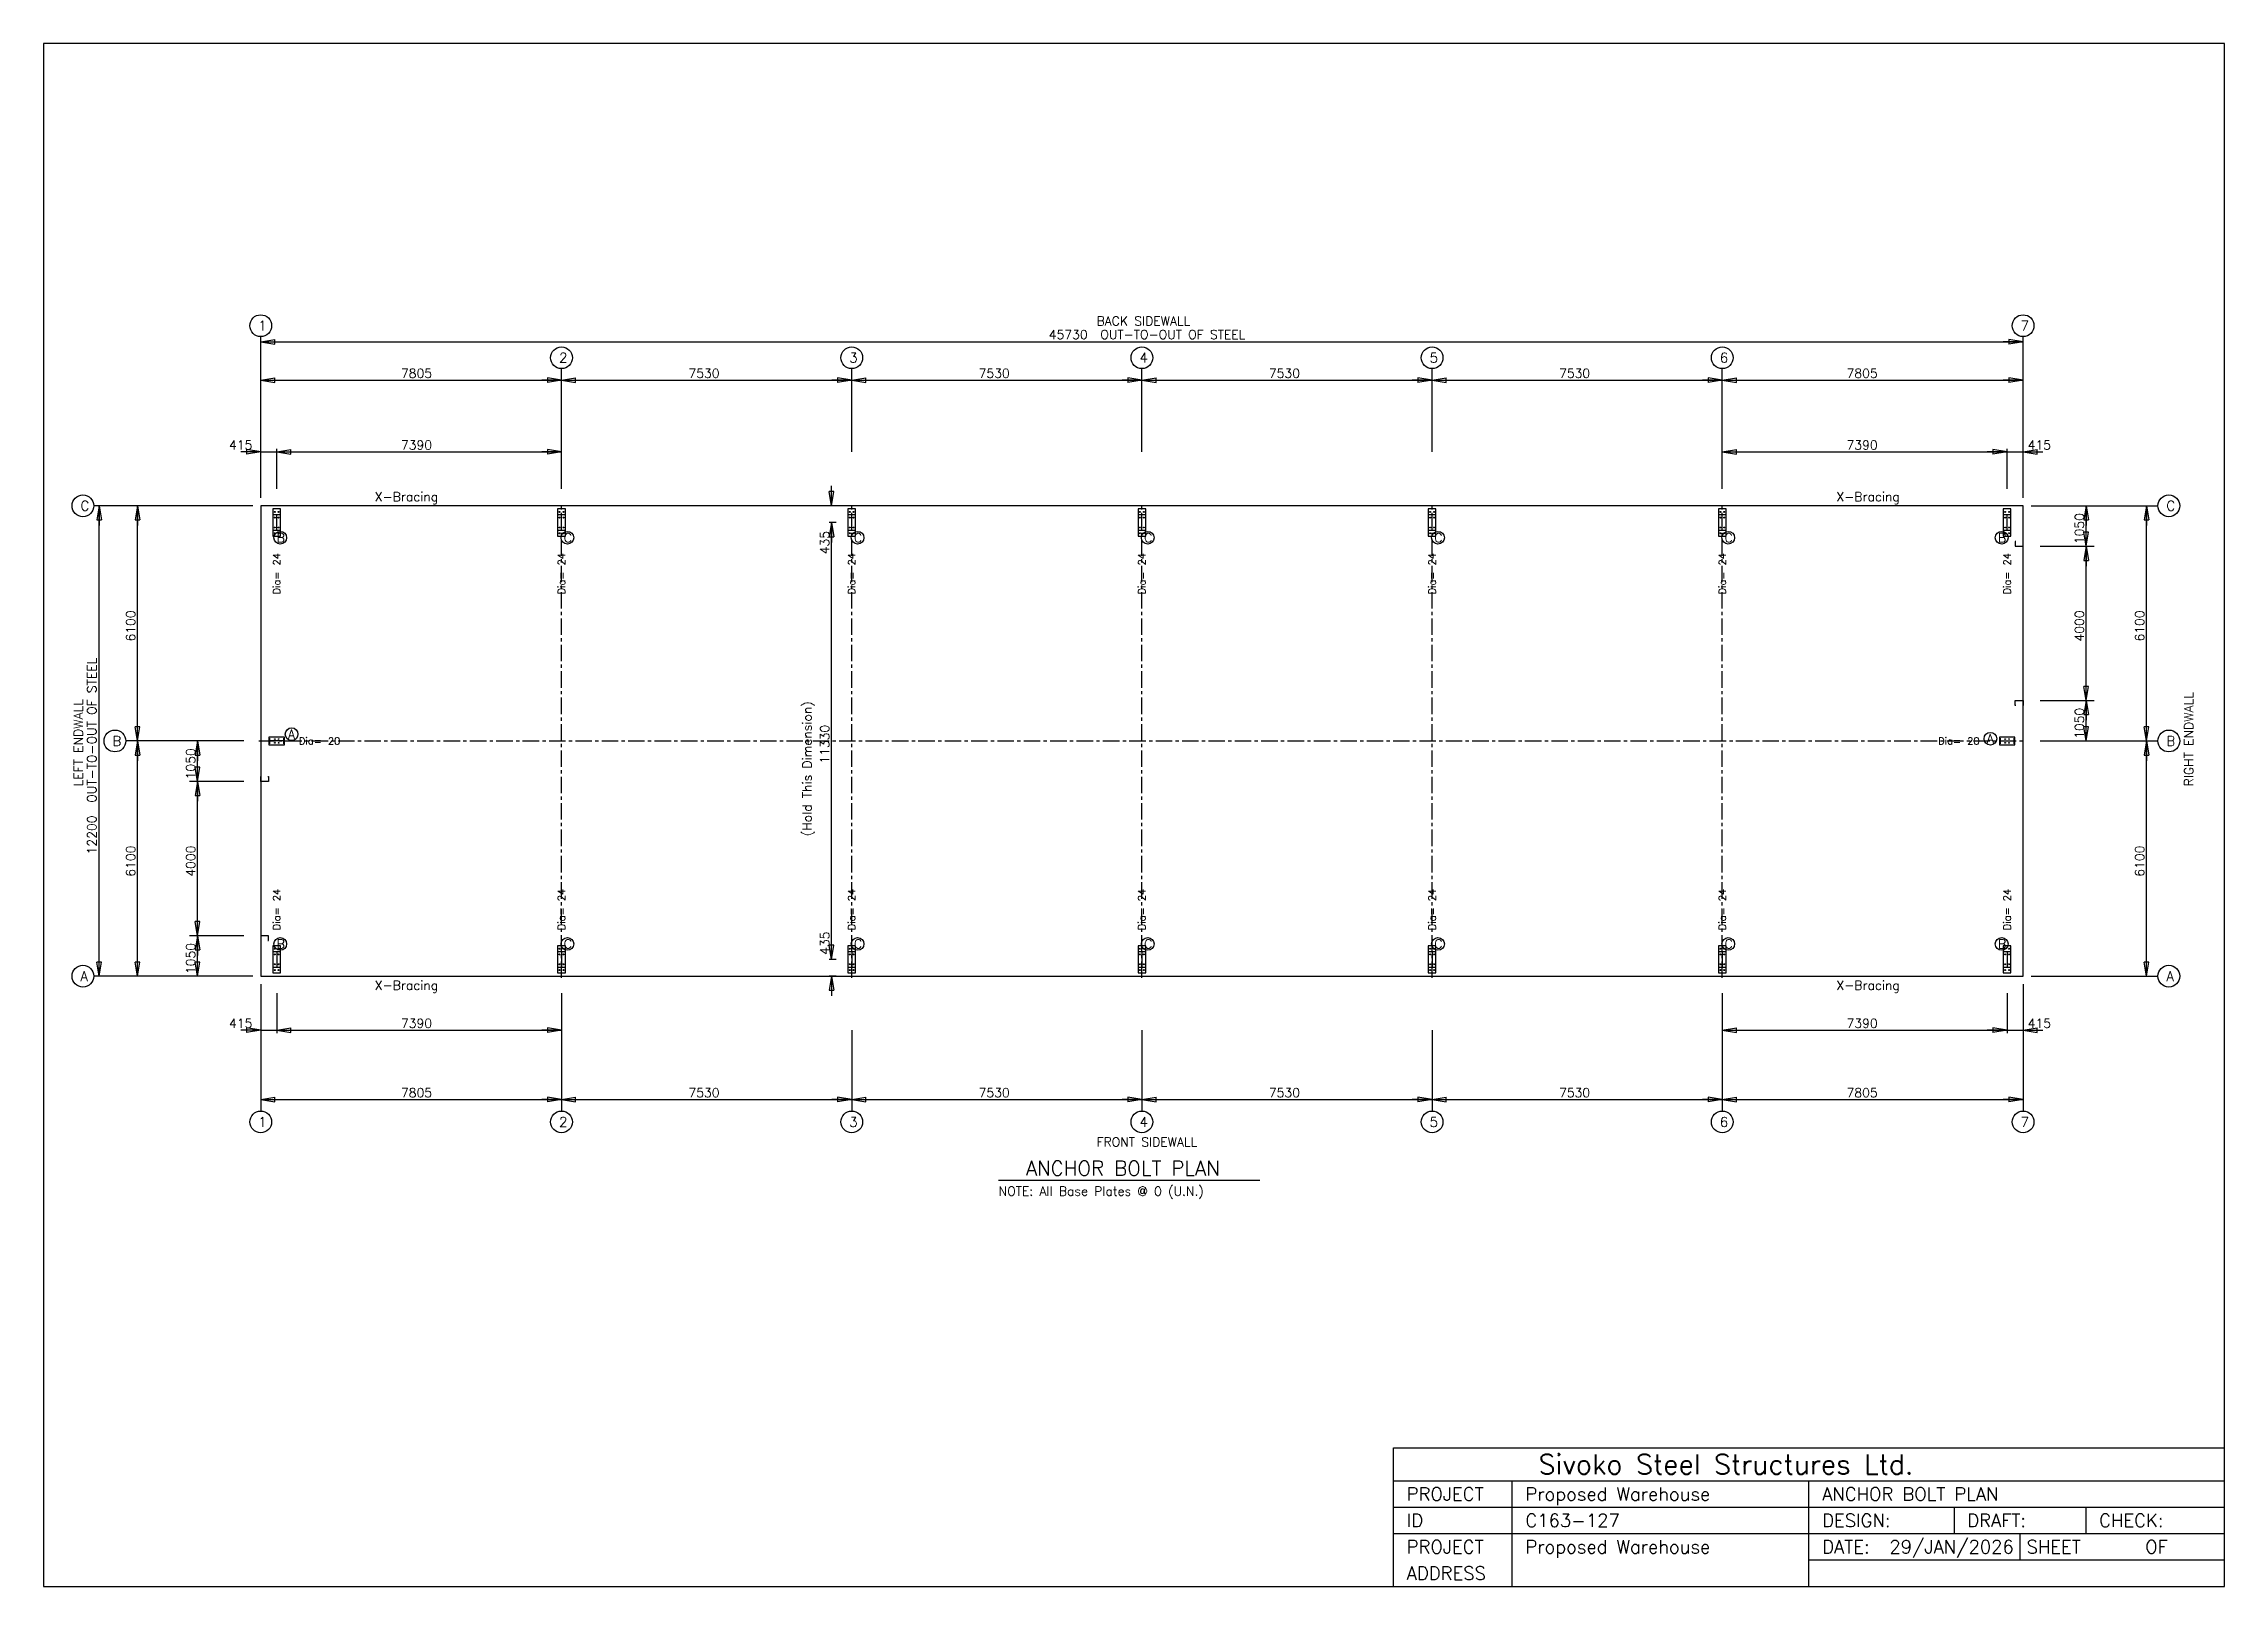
# Model space of a CAD drawing. Extents: x 0 to 56586, y 0 to 40014.
import ezdxf

# ---------------------------------------------------------------- set-up
doc = ezdxf.new("R2010")
doc.units = 0
doc.linetypes.add('CENTER', pattern=[684.416, 427.76, -85.552, 85.552, -85.552])
doc.linetypes.add('CONTIN', pattern=[0])
doc.layers.get('0').update_dxf_attribs({"linetype": 'CONTIN'})
for name, color, linetype in [('1', 7, 'CONTIN'), ('10', 10, 'CONTIN'), ('11', 7, 'CONTIN'), ('12', 6, 'CONTIN'), ('13', 1, 'CONTIN'), ('14', 7, 'CONTIN'), ('15', 7, 'CONTIN'), ('16', 7, 'CONTIN'), ('2', 6, 'CONTIN'), ('22', 7, 'CONTIN'), ('27', 1, 'CENTER')]:
    doc.layers.add(name, color=color, linetype=linetype)
doc.styles.add('SIMPLEX', font='SIMPLEX')

# ---------------------------------------------------------------- blocks, each defined once
blk = doc.blocks.new('WCOL')
for p, q in [((-225.857, 440.421), (225.857, 440.421)), ((-225.857, 0), (225.857, 0)), ((0, 440.421), (0, 0))]:
    blk.add_line(p, q)
blk = doc.blocks.new('BOLT_0')
at = {"layer": '1'}
blk.add_circle((0, 0), 25.4, dxfattribs=at)
blk = doc.blocks.new('SCCOL')
for p, q in [((225.857, 440.421), (0, 440.421)), ((0, 440.421), (0, 0)), ((0, 0), (225.857, 0)), ((225.857, 402.778), (225.857, 440.421)), ((225.857, 0), (225.857, 37.643))]:
    blk.add_line(p, q)
blk = doc.blocks.new('ARROW')
at = {"layer": '2'}
for p, q in [((0, 0), (-513.825, 0)), ((0, 0), (-367.018, 61.17)), ((-367.018, 61.17), (-367.018, -61.17)), ((0, 0), (-367.018, -61.17))]:
    blk.add_line(p, q, dxfattribs=at)
blk = doc.blocks.new('ANCHOR')
for p, q in [((0, 12200), (0, 0)), ((45730, 12200), (0, 12200)), ((45730, 0), (45730, 12200)), ((0, 0), (45730, 0))]:
    blk.add_line(p, q)
at = {"layer": '10'}
for p, q in [((515, 12117.501), (315, 12117.501)), ((315, 12117.501), (315, 11412)), ((515, 11412), (515, 12117.501)), ((7905.001, 12117.501), (7705, 12117.501)), ((7705, 12117.501), (7705, 11412)), ((7905.001, 11412), (7905.001, 12117.501)), ((15435, 12117.501), (15235, 12117.501)), ((15235, 12117.501), (15235, 11412)), ((15435, 11412), (15435, 12117.501)), ((22965.002, 12117.501), (22765, 12117.501)), ((22765, 12117.501), (22765, 11412)), ((22965.002, 11412), (22965.002, 12117.501)), ((30495, 12117.501), (30295, 12117.501)), ((30295, 12117.501), (30295, 11412)), ((30495, 11412), (30495, 12117.501)), ((38025, 12117.501), (37825, 12117.501)), ((37825, 12117.501), (37825, 11412)), ((38025, 11412), (38025, 12117.501)), ((45414.996, 12117.501), (45214.996, 12117.501)), ((45214.996, 12117.501), (45214.996, 11412)), ((45414.996, 11412), (45414.996, 12117.501)), ((315, 11412), (515, 11412)), ((7705, 11412), (7905.001, 11412)), ((15235, 11412), (15435, 11412)), ((22765, 11412), (22965.002, 11412)), ((30295, 11412), (30495, 11412)), ((37825, 11412), (38025, 11412)), ((45214.996, 11412), (45414.996, 11412)), ((615, 6200), (215, 6200)), ((215, 6200), (215, 6000)), ((215, 6000), (615, 6000)), ((615, 6000), (615, 6200)), ((45514.996, 6200), (45114.996, 6200)), ((45114.996, 6200), (45114.996, 6000)), ((45114.996, 6000), (45514.996, 6000)), ((45514.996, 6000), (45514.996, 6200)), ((315, 788), (315, 82.5)), ((515, 788), (315, 788)), ((515, 82.5), (515, 788)), ((7705, 788), (7705, 82.5)), ((7905.001, 788), (7705, 788)), ((7905.001, 82.5), (7905.001, 788)), ((15235, 788), (15235, 82.5)), ((15435, 788), (15235, 788)), ((15435, 82.5), (15435, 788)), ((22765, 788), (22765, 82.5)), ((22965.002, 788), (22765, 788)), ((22965.002, 82.5), (22965.002, 788)), ((30295, 788), (30295, 82.5)), ((30495, 788), (30295, 788)), ((30495, 82.5), (30495, 788)), ((37825, 788), (37825, 82.5)), ((38025, 788), (37825, 788)), ((38025, 82.5), (38025, 788)), ((45214.996, 788), (45214.996, 82.5)), ((45414.996, 788), (45214.996, 788)), ((45414.996, 82.5), (45414.996, 788)), ((315, 82.5), (515, 82.5)), ((7705, 82.5), (7905.001, 82.5)), ((15235, 82.5), (15435, 82.5)), ((22765, 82.5), (22965.002, 82.5)), ((30295, 82.5), (30495, 82.5)), ((37825, 82.5), (38025, 82.5)), ((45214.996, 82.5), (45414.996, 82.5))]:
    blk.add_line(p, q, dxfattribs=at)
at = {"layer": '12'}
for p, q in [((0, 12405.325), (0, 16589.668)), ((45730, 12405.325), (45730, 16589.668)), ((7805, 13603.052), (7805, 15758.959)), ((15335, 13603.052), (15335, 15758.959)), ((22865, 13603.052), (22865, 15758.959)), ((30395, 13603.052), (30395, 15758.959)), ((37925, 13603.052), (37925, 15758.959)), ((0, 12640.593), (0, 13674.06)), ((415, 12640.593), (415, 13674.06)), ((7805, 12640.593), (7805, 13674.06)), ((37925, 12640.593), (37925, 13674.06)), ((45314.996, 12640.593), (45314.996, 13674.06)), ((45730, 12640.593), (45730, 13674.06)), ((-205.325, 12200), (-4329.782, 12200)), ((45935.324, 12200), (49229.07, 12200)), ((46170.59, 12200), (47573.637, 12200)), ((46170.59, 11150), (47573.637, 11150)), ((46170.59, 7150), (47573.637, 7150)), ((-1403.051, 6100), (-3499.073, 6100)), ((-440.592, 6100), (-1843.644, 6100)), ((46170.59, 6100), (47573.637, 6100)), ((47133.047, 6100), (49229.07, 6100)), ((-440.592, 5050), (-1843.644, 5050)), ((-440.592, 1050), (-1843.644, 1050)), ((-205.325, 0), (-4329.782, 0)), ((-440.592, 0), (-1843.644, 0)), ((45935.324, 0), (49229.07, 0)), ((0, -205.325), (0, -3499.073)), ((0, -440.592), (0, -1474.06)), ((415, -440.592), (415, -1474.06)), ((7805, -440.592), (7805, -1474.06)), ((37925, -440.592), (37925, -1474.06)), ((45314.996, -440.592), (45314.996, -1474.06)), ((45730, -205.325), (45730, -3499.073)), ((45730, -440.592), (45730, -1474.06)), ((7805, -1403.051), (7805, -3499.073)), ((15335, -1403.051), (15335, -3499.073)), ((22865, -1403.051), (22865, -3499.073)), ((30395, -1403.051), (30395, -3499.073)), ((37925, -1403.051), (37925, -3499.073))]:
    blk.add_line(p, q, dxfattribs=at)
at = {"layer": '13'}
for centre in [(0, 16871.988), (45730, 16871.988), (7805, 16041.279), (15335, 16041.279), (22865, 16041.279), (30395, 16041.279), (37925, 16041.279), (-4612.103, 12200), (49511.395, 12200), (-3781.395, 6100), (49511.395, 6100), (-4612.103, 0), (49511.395, 0), (0, -3781.395), (7805, -3781.395), (15335, -3781.395), (22865, -3781.395), (30395, -3781.395), (37925, -3781.395), (45730, -3781.395)]:
    blk.add_circle(centre, 282.321, dxfattribs=at)
at = {"layer": '15'}
blk.add_line((19147.77, -5294.95), (25923.48, -5294.95), dxfattribs=at)
at = {"layer": '16'}
for centre in [(509.107, 11370.786), (7957.925, 11370.786), (15487.926, 11370.786), (23017.926, 11370.786), (30547.924, 11370.786), (38077.922, 11370.786), (45173.836, 11370.786), (801.741, 6276.451), (44881.199, 6158.817), (509.107, 837.056), (7957.925, 837.056), (15487.926, 837.056), (23017.926, 837.056), (30547.924, 837.056), (38077.922, 837.056), (45173.836, 837.056)]:
    blk.add_circle(centre, 164.687, dxfattribs=at)
at = {"layer": '2'}
for p, q in [((0, 16451.93), (45730, 16451.93)), ((0, 15459.527), (45730, 15459.527)), ((0, 13598.774), (7805, 13598.774)), ((37925, 13598.774), (45730, 13598.774)), ((-4192.044, 0), (-4192.044, 12200)), ((-3199.641, 0), (-3199.641, 12200)), ((14932.907, 12200), (14753.246, 12200)), ((47368.313, 6100), (47368.313, 12200)), ((48929.641, 0), (48929.641, 12200)), ((14932.907, 11764.751), (14753.246, 11764.751)), ((14813.133, 435.25), (14813.133, 11764.751)), ((-1638.319, 0), (-1638.319, 6100)), ((14932.907, 435.25), (14753.246, 435.25)), ((14932.907, 0), (14753.246, 0)), ((0, -1398.774), (7805, -1398.774)), ((37925, -1398.774), (45730, -1398.774)), ((0, -3199.641), (45730, -3199.641))]:
    blk.add_line(p, q, dxfattribs=at)
at = {"layer": '27'}
for p, q in [((7805, -47.054), (7805, 12247.054)), ((15335, -47.054), (15335, 12247.054)), ((22865, -47.054), (22865, 12247.054)), ((30395, -47.054), (30395, 12247.054)), ((37925, -47.054), (37925, 12247.054)), ((-47.054, 6100), (45777.055, 6100))]:
    blk.add_line(p, q, dxfattribs=at)
at = {"layer": '10'}
for name, p, xscale, yscale, zscale, rotation in [('WCOL', (415, 11970), 0.33206844, 0.93319744, 0.93319744, 180), ('WCOL', (7805, 11970), 0.33206844, 0.93319744, 0.93319744, 180), ('WCOL', (15335, 11970), 0.33206844, 0.93319744, 0.93319744, 180), ('WCOL', (22865, 11970), 0.33206844, 0.93319744, 0.93319744, 180), ('WCOL', (30395, 11970), 0.33206844, 0.93319744, 0.93319744, 180), ('WCOL', (37925, 11970), 0.33206844, 0.93319744, 0.93319744, 180), ('WCOL', (45314.996, 11970), 0.33206844, 0.93319744, 0.93319744, 180), ('SCCOL', (45730, 11150), 0.5623026, 0.46137644, 0.46137644, 90), ('SCCOL', (45730, 7150), -0.5623026, 0.46137644, 0.46137644, 90), ('WCOL', (230, 6100), 0.30993056, 0.8173992, 0.8173992, -90), ('WCOL', (45499.996, 6100), 0.30993056, 0.8173992, 0.8173992, 90), ('SCCOL', (0, 5050), -0.5623026, 0.46137644, 0.46137644, -90), ('SCCOL', (0, 1050), 0.5623026, 0.46137644, 0.46137644, -90)]:
    blk.add_blockref(name, p, dxfattribs=dict(at, xscale=xscale, yscale=yscale, zscale=zscale, rotation=rotation))
for name, p, xscale, yscale, zscale in [('BOLT_0', (365, 12042.5), 0.47244096, 0.47244096, 0.47244096), ('BOLT_0', (365, 11892.5), 0.47244096, 0.47244096, 0.47244096), ('BOLT_0', (465, 12042.5), 0.47244096, 0.47244096, 0.47244096), ('BOLT_0', (465, 11892.5), 0.47244096, 0.47244096, 0.47244096), ('BOLT_0', (7755, 12042.5), 0.47244096, 0.47244096, 0.47244096), ('BOLT_0', (7755, 11892.5), 0.47244096, 0.47244096, 0.47244096), ('BOLT_0', (7855.001, 12042.5), 0.47244096, 0.47244096, 0.47244096), ('BOLT_0', (7855.001, 11892.5), 0.47244096, 0.47244096, 0.47244096), ('BOLT_0', (15285, 12042.5), 0.47244096, 0.47244096, 0.47244096), ('BOLT_0', (15285, 11892.5), 0.47244096, 0.47244096, 0.47244096), ('BOLT_0', (15385, 12042.5), 0.47244096, 0.47244096, 0.47244096), ('BOLT_0', (15385, 11892.5), 0.47244096, 0.47244096, 0.47244096), ('BOLT_0', (22815, 12042.5), 0.47244096, 0.47244096, 0.47244096), ('BOLT_0', (22815, 11892.5), 0.47244096, 0.47244096, 0.47244096), ('BOLT_0', (22915, 12042.5), 0.47244096, 0.47244096, 0.47244096), ('BOLT_0', (22915, 11892.5), 0.47244096, 0.47244096, 0.47244096), ('BOLT_0', (30345, 12042.5), 0.47244096, 0.47244096, 0.47244096), ('BOLT_0', (30345, 11892.5), 0.47244096, 0.47244096, 0.47244096), ('BOLT_0', (30445, 12042.5), 0.47244096, 0.47244096, 0.47244096), ('BOLT_0', (30445, 11892.5), 0.47244096, 0.47244096, 0.47244096), ('BOLT_0', (37875, 12042.5), 0.47244096, 0.47244096, 0.47244096), ('BOLT_0', (37875, 11892.5), 0.47244096, 0.47244096, 0.47244096), ('BOLT_0', (37975, 12042.5), 0.47244096, 0.47244096, 0.47244096), ('BOLT_0', (37975, 11892.5), 0.47244096, 0.47244096, 0.47244096), ('BOLT_0', (45264.996, 12042.5), 0.47244096, 0.47244096, 0.47244096), ('BOLT_0', (45264.996, 11892.5), 0.47244096, 0.47244096, 0.47244096), ('BOLT_0', (45364.996, 12042.5), 0.47244096, 0.47244096, 0.47244096), ('BOLT_0', (45364.996, 11892.5), 0.47244096, 0.47244096, 0.47244096), ('BOLT_0', (365, 11637), 0.47244096, 0.47244096, 0.47244096), ('BOLT_0', (365, 11487), 0.47244096, 0.47244096, 0.47244096), ('BOLT_0', (465, 11637), 0.47244096, 0.47244096, 0.47244096), ('BOLT_0', (465, 11487), 0.47244096, 0.47244096, 0.47244096), ('BOLT_0', (7755, 11637), 0.47244096, 0.47244096, 0.47244096), ('BOLT_0', (7755, 11487), 0.47244096, 0.47244096, 0.47244096), ('BOLT_0', (7855.001, 11637), 0.47244096, 0.47244096, 0.47244096), ('BOLT_0', (7855.001, 11487), 0.47244096, 0.47244096, 0.47244096), ('BOLT_0', (15285, 11637), 0.47244096, 0.47244096, 0.47244096), ('BOLT_0', (15285, 11487), 0.47244096, 0.47244096, 0.47244096), ('BOLT_0', (15385, 11637), 0.47244096, 0.47244096, 0.47244096), ('BOLT_0', (15385, 11487), 0.47244096, 0.47244096, 0.47244096), ('BOLT_0', (22815, 11637), 0.47244096, 0.47244096, 0.47244096), ('BOLT_0', (22815, 11487), 0.47244096, 0.47244096, 0.47244096), ('BOLT_0', (22915, 11637), 0.47244096, 0.47244096, 0.47244096), ('BOLT_0', (22915, 11487), 0.47244096, 0.47244096, 0.47244096), ('BOLT_0', (30345, 11637), 0.47244096, 0.47244096, 0.47244096), ('BOLT_0', (30345, 11487), 0.47244096, 0.47244096, 0.47244096), ('BOLT_0', (30445, 11637), 0.47244096, 0.47244096, 0.47244096), ('BOLT_0', (30445, 11487), 0.47244096, 0.47244096, 0.47244096), ('BOLT_0', (37875, 11637), 0.47244096, 0.47244096, 0.47244096), ('BOLT_0', (37875, 11487), 0.47244096, 0.47244096, 0.47244096), ('BOLT_0', (37975, 11637), 0.47244096, 0.47244096, 0.47244096), ('BOLT_0', (37975, 11487), 0.47244096, 0.47244096, 0.47244096), ('BOLT_0', (45264.996, 11637), 0.47244096, 0.47244096, 0.47244096), ('BOLT_0', (45264.996, 11487), 0.47244096, 0.47244096, 0.47244096), ('BOLT_0', (45364.996, 11637), 0.47244096, 0.47244096, 0.47244096), ('BOLT_0', (45364.996, 11487), 0.47244096, 0.47244096, 0.47244096), ('BOLT_0', (365, 6150), 0.39370076, 0.39370076, 0.39370076), ('BOLT_0', (365, 6050), 0.39370076, 0.39370076, 0.39370076), ('BOLT_0', (465, 6150), 0.39370076, 0.39370076, 0.39370076), ('BOLT_0', (465, 6050), 0.39370076, 0.39370076, 0.39370076), ('BOLT_0', (45264.996, 6150), 0.39370076, 0.39370076, 0.39370076), ('BOLT_0', (45264.996, 6050), 0.39370076, 0.39370076, 0.39370076), ('BOLT_0', (45364.996, 6150), 0.39370076, 0.39370076, 0.39370076), ('BOLT_0', (45364.996, 6050), 0.39370076, 0.39370076, 0.39370076), ('WCOL', (415, 230), 0.33206844, 0.93319744, 0.93319744), ('BOLT_0', (365, 713), 0.47244096, 0.47244096, 0.47244096), ('BOLT_0', (365, 563), 0.47244096, 0.47244096, 0.47244096), ('BOLT_0', (465, 713), 0.47244096, 0.47244096, 0.47244096), ('BOLT_0', (465, 563), 0.47244096, 0.47244096, 0.47244096), ('WCOL', (7805, 230), 0.33206844, 0.93319744, 0.93319744), ('BOLT_0', (7755, 713), 0.47244096, 0.47244096, 0.47244096), ('BOLT_0', (7755, 563), 0.47244096, 0.47244096, 0.47244096), ('BOLT_0', (7855.001, 713), 0.47244096, 0.47244096, 0.47244096), ('BOLT_0', (7855.001, 563), 0.47244096, 0.47244096, 0.47244096), ('WCOL', (15335, 230), 0.33206844, 0.93319744, 0.93319744), ('BOLT_0', (15285, 713), 0.47244096, 0.47244096, 0.47244096), ('BOLT_0', (15285, 563), 0.47244096, 0.47244096, 0.47244096), ('BOLT_0', (15385, 713), 0.47244096, 0.47244096, 0.47244096), ('BOLT_0', (15385, 563), 0.47244096, 0.47244096, 0.47244096), ('WCOL', (22865, 230), 0.33206844, 0.93319744, 0.93319744), ('BOLT_0', (22815, 713), 0.47244096, 0.47244096, 0.47244096), ('BOLT_0', (22815, 563), 0.47244096, 0.47244096, 0.47244096), ('BOLT_0', (22915, 713), 0.47244096, 0.47244096, 0.47244096), ('BOLT_0', (22915, 563), 0.47244096, 0.47244096, 0.47244096), ('WCOL', (30395, 230), 0.33206844, 0.93319744, 0.93319744), ('BOLT_0', (30345, 713), 0.47244096, 0.47244096, 0.47244096), ('BOLT_0', (30345, 563), 0.47244096, 0.47244096, 0.47244096), ('BOLT_0', (30445, 713), 0.47244096, 0.47244096, 0.47244096), ('BOLT_0', (30445, 563), 0.47244096, 0.47244096, 0.47244096), ('WCOL', (37925, 230), 0.33206844, 0.93319744, 0.93319744), ('BOLT_0', (37875, 713), 0.47244096, 0.47244096, 0.47244096), ('BOLT_0', (37875, 563), 0.47244096, 0.47244096, 0.47244096), ('BOLT_0', (37975, 713), 0.47244096, 0.47244096, 0.47244096), ('BOLT_0', (37975, 563), 0.47244096, 0.47244096, 0.47244096), ('WCOL', (45314.996, 230), 0.33206844, 0.93319744, 0.93319744), ('BOLT_0', (45264.996, 713), 0.47244096, 0.47244096, 0.47244096), ('BOLT_0', (45264.996, 563), 0.47244096, 0.47244096, 0.47244096), ('BOLT_0', (45364.996, 713), 0.47244096, 0.47244096, 0.47244096), ('BOLT_0', (45364.996, 563), 0.47244096, 0.47244096, 0.47244096), ('BOLT_0', (365, 307.5), 0.47244096, 0.47244096, 0.47244096), ('BOLT_0', (365, 157.5), 0.47244096, 0.47244096, 0.47244096), ('BOLT_0', (465, 307.5), 0.47244096, 0.47244096, 0.47244096), ('BOLT_0', (465, 157.5), 0.47244096, 0.47244096, 0.47244096), ('BOLT_0', (7755, 307.5), 0.47244096, 0.47244096, 0.47244096), ('BOLT_0', (7755, 157.5), 0.47244096, 0.47244096, 0.47244096), ('BOLT_0', (7855.001, 307.5), 0.47244096, 0.47244096, 0.47244096), ('BOLT_0', (7855.001, 157.5), 0.47244096, 0.47244096, 0.47244096), ('BOLT_0', (15285, 307.5), 0.47244096, 0.47244096, 0.47244096), ('BOLT_0', (15285, 157.5), 0.47244096, 0.47244096, 0.47244096), ('BOLT_0', (15385, 307.5), 0.47244096, 0.47244096, 0.47244096), ('BOLT_0', (15385, 157.5), 0.47244096, 0.47244096, 0.47244096), ('BOLT_0', (22815, 307.5), 0.47244096, 0.47244096, 0.47244096), ('BOLT_0', (22815, 157.5), 0.47244096, 0.47244096, 0.47244096), ('BOLT_0', (22915, 307.5), 0.47244096, 0.47244096, 0.47244096), ('BOLT_0', (22915, 157.5), 0.47244096, 0.47244096, 0.47244096), ('BOLT_0', (30345, 307.5), 0.47244096, 0.47244096, 0.47244096), ('BOLT_0', (30345, 157.5), 0.47244096, 0.47244096, 0.47244096), ('BOLT_0', (30445, 307.5), 0.47244096, 0.47244096, 0.47244096), ('BOLT_0', (30445, 157.5), 0.47244096, 0.47244096, 0.47244096), ('BOLT_0', (37875, 307.5), 0.47244096, 0.47244096, 0.47244096), ('BOLT_0', (37875, 157.5), 0.47244096, 0.47244096, 0.47244096), ('BOLT_0', (37975, 307.5), 0.47244096, 0.47244096, 0.47244096), ('BOLT_0', (37975, 157.5), 0.47244096, 0.47244096, 0.47244096), ('BOLT_0', (45264.996, 307.5), 0.47244096, 0.47244096, 0.47244096), ('BOLT_0', (45264.996, 157.5), 0.47244096, 0.47244096, 0.47244096), ('BOLT_0', (45364.996, 307.5), 0.47244096, 0.47244096, 0.47244096), ('BOLT_0', (45364.996, 157.5), 0.47244096, 0.47244096, 0.47244096)]:
    blk.add_blockref(name, p, dxfattribs=dict(at, xscale=xscale, yscale=yscale, zscale=zscale))
at = {"layer": '2'}
for p, rotation in [((0, 16451.93), 180), ((0, 15459.527), 180), ((7805, 15459.527), 180), ((15335, 15459.527), 180), ((22865, 15459.527), 180), ((30395, 15459.527), 180), ((37925, 15459.527), 180), ((0, 13598.774), 360), ((415, 13598.774), 180), ((415, 13598.774), 180), ((37925, 13598.774), 180), ((45314.996, 13598.774), 360), ((45730, 13598.774), 180), ((14813.133, 12200), 270), ((-4192.044, 12200), 90), ((-3199.641, 12200), 90), ((47368.313, 12200), 90), ((48929.641, 12200), 90), ((14813.133, 11764.751), 90), ((47368.313, 11150), 270), ((47368.313, 11150), 90), ((47368.313, 7150), 270), ((47368.313, 7150), 90), ((-3199.641, 6100), 270), ((47368.313, 6100), 270), ((48929.641, 6100), 270), ((-3199.641, 6100), 90), ((-1638.319, 6100), 90), ((48929.641, 6100), 90), ((-1638.319, 5050), 270), ((-1638.319, 5050), 90), ((-1638.319, 1050), 270), ((-1638.319, 1050), 90), ((14813.133, 435.25), 270), ((-4192.044, 0), 270), ((-3199.641, 0), 270), ((-1638.319, 0), 270), ((14813.133, 0), 90), ((48929.641, 0), 270), ((0, -1398.774), 360), ((415, -1398.774), 180), ((415, -1398.774), 180), ((37925, -1398.774), 180), ((45314.996, -1398.774), 360), ((45730, -1398.774), 180), ((0, -3199.641), 180), ((7805, -3199.641), 180), ((15335, -3199.641), 180), ((22865, -3199.641), 180), ((30395, -3199.641), 180), ((37925, -3199.641), 180)]:
    blk.add_blockref('ARROW', p, dxfattribs=dict(at, rotation=rotation))
for p in [(45730, 16451.93), (7805, 15459.527), (15335, 15459.527), (22865, 15459.527), (30395, 15459.527), (37925, 15459.527), (45730, 15459.527), (7805, 13598.774), (45314.996, 13598.774), (7805, -1398.774), (45314.996, -1398.774), (7805, -3199.641), (15335, -3199.641), (22865, -3199.641), (30395, -3199.641), (37925, -3199.641), (45730, -3199.641)]:
    blk.add_blockref('ARROW', p, dxfattribs=at)
at = {"layer": '11', "style": 'SIMPLEX'}
for s, height, p in [('45730', 235.268, (20448.82, 16523.795)), ('7805', 235.268, (3639.464, 15518.344)), ('7530', 235.268, (11099.465, 15518.344)), ('7530', 235.268, (18629.465, 15518.344)), ('7530', 235.268, (26159.463, 15518.344)), ('7530', 235.268, (33689.465, 15518.344)), ('7805', 235.268, (41149.461, 15518.344)), ('415', 235.268, (-823.437, 13657.591)), ('7390', 235.268, (3639.464, 13657.591)), ('7390', 235.268, (41149.461, 13657.591)), ('415', 235.268, (45847.633, 13657.591)), ('20', 188.214, (1742.812, 6005.893)), ('20', 188.214, (44278.914, 6005.893)), ('415', 235.268, (-823.437, -1339.957)), ('7390', 235.268, (3639.464, -1339.957)), ('7390', 235.268, (41149.461, -1339.957)), ('415', 235.268, (45847.633, -1339.957)), ('7805', 235.268, (3639.464, -3140.824)), ('7530', 235.268, (11099.465, -3140.824)), ('7530', 235.268, (18629.465, -3140.824)), ('7530', 235.268, (26159.463, -3140.824)), ('7530', 235.268, (33689.465, -3140.824)), ('7805', 235.268, (41149.461, -3140.824))]:
    blk.add_text(s, height=height, dxfattribs=at).set_placement(p)
for s, height, p in [('1050', 235.268, (47309.496, 11204.465)), ('435', 235.268, (14754.316, 10941.313)), ('24', 188.214, (509.107, 10650.867)), ('24', 188.214, (7899.108, 10650.867)), ('24', 188.214, (15429.107, 10650.867)), ('24', 188.214, (22959.107, 10650.867)), ('24', 188.214, (30489.105, 10650.867)), ('24', 188.214, (38019.105, 10650.867)), ('24', 188.214, (45409.105, 10650.867)), ('6100', 235.268, (-3258.458, 8679.465)), ('4000', 235.268, (47309.496, 8679.465)), ('6100', 235.268, (48870.82, 8679.465)), ('1050', 235.268, (47309.496, 6154.465)), ('11330', 235.268, (14754.316, 5511.831)), ('1050', 235.268, (-1697.136, 5104.465)), ('12200', 235.268, (-4263.907, 3159.153)), ('6100', 235.268, (-3258.458, 2579.465)), ('4000', 235.268, (-1697.136, 2579.465)), ('6100', 235.268, (48870.82, 2579.465)), ('24', 188.214, (509.107, 1942.815)), ('24', 188.214, (7899.108, 1942.815)), ('24', 188.214, (15429.107, 1942.815)), ('24', 188.214, (22959.107, 1942.815)), ('24', 188.214, (30489.105, 1942.815)), ('24', 188.214, (38019.105, 1942.815)), ('24', 188.214, (45409.105, 1942.815)), ('1050', 235.268, (-1697.136, 54.465)), ('435', 235.268, (14754.316, 552.884))]:
    blk.add_text(s, height=height, rotation=90, dxfattribs=at).set_placement(p)
at = {"layer": '13', "style": 'SIMPLEX'}
for s, p in [('1', (-63.522, 16744.943)), ('7', (45666.477, 16744.943)), ('2', (7741.478, 15914.234)), ('3', (15271.479, 15914.234)), ('4', (22801.479, 15914.234)), ('5', (30331.479, 15914.234)), ('6', (37861.477, 15914.234)), ('C', (-4675.626, 12072.955)), ('C', (49447.871, 12072.955)), ('B', (-3844.917, 5972.956)), ('B', (49447.871, 5972.956)), ('A', (-4675.626, -127.045)), ('A', (49447.871, -127.045)), ('1', (-63.522, -3908.439)), ('2', (7741.478, -3908.439)), ('3', (15271.479, -3908.439)), ('4', (22801.479, -3908.439)), ('5', (30331.479, -3908.439)), ('6', (37861.477, -3908.439)), ('7', (45666.477, -3908.439))]:
    blk.add_text(s, height=254.089, dxfattribs=at).set_placement(p)
at = {"layer": '15', "style": 'SIMPLEX'}
for s, height, p in [('BACK SIDEWALL', 235.268, (21688.66, 16876.695)), (' OUT-TO-OUT OF STEEL', 235.268, (21625.16, 16523.795)), ('FRONT SIDEWALL', 235.268, (21688.66, -4416.618)), ('ANCHOR BOLT PLAN', 376.428, (19853.572, -5169.474)), ('NOTE: All Base Plates @ 0 (U.N.)', 235.268, (19147.77, -5694.906))]:
    blk.add_text(s, height=height, dxfattribs=at).set_placement(p)
for s, p in [(' OUT-TO-OUT OF STEEL', (-4263.907, 4335.492)), ('LEFT ENDWALL', (-4616.809, 4923.662)), ('(Hold This Dimension)', (14295.544, 3629.689)), ('RIGHT ENDWALL', (50146.617, 4923.662))]:
    blk.add_text(s, height=235.268, rotation=90, dxfattribs=at).set_placement(p)
at = {"layer": '16', "style": 'SIMPLEX'}
for s, height, p in [('B', 235.268, (415, 11253.152)), ('C', 235.268, (7863.817, 11253.152)), ('C', 235.268, (15393.818, 11253.152)), ('C', 235.268, (22923.818, 11253.152)), ('C', 235.268, (30453.818, 11253.152)), ('C', 235.268, (37983.816, 11253.152)), ('B', 235.268, (45079.73, 11253.152)), ('A', 235.268, (707.634, 6158.817)), ('A', 235.268, (44787.094, 6041.183)), ('Dia=', 188.214, (989.955, 6005.893)), ('Dia=', 188.214, (43526.059, 6005.893)), ('B', 235.268, (415, 719.423)), ('C', 235.268, (7863.817, 719.423)), ('C', 235.268, (15393.818, 719.423)), ('C', 235.268, (22923.818, 719.423)), ('C', 235.268, (30453.818, 719.423)), ('C', 235.268, (37983.816, 719.423)), ('B', 235.268, (45079.73, 719.423))]:
    blk.add_text(s, height=height, dxfattribs=at).set_placement(p)
for p in [(509.107, 9898.011), (7899.108, 9898.011), (15429.107, 9898.011), (22959.107, 9898.011), (30489.105, 9898.011), (38019.105, 9898.011), (45409.105, 9898.011), (509.107, 1189.958), (7899.108, 1189.958), (15429.107, 1189.958), (22959.107, 1189.958), (30489.105, 1189.958), (38019.105, 1189.958), (45409.105, 1189.958)]:
    blk.add_text('Dia=', height=188.214, rotation=90, dxfattribs=at).set_placement(p)
at = {"layer": '2', "style": 'SIMPLEX'}
for p in [(2961.429, 12317.634), (40886.43, 12317.634), (2961.429, -352.902), (40886.43, -352.902)]:
    blk.add_text('X-Bracing', height=235.268, dxfattribs=at).set_placement(p)

msp = doc.modelspace()

# ---------------------------------------------------------------- linework, layer by layer
for p, q in [((35026.434, 0), (35026.434, 3593.18)), ((35026.434, 3593.18), (56585.512, 3593.18)), ((35026.434, 2737.661), (56585.512, 2737.661)), ((38106.301, 0), (38106.301, 2737.661)), ((45805.973, 0), (45805.973, 2737.661)), ((35026.434, 2053.246), (56585.512, 2053.246)), ((49570.258, 2053.246), (49570.258, 1368.831)), ((52992.332, 2053.246), (52992.332, 1368.831)), ((35026.434, 1368.831), (56585.512, 1368.831)), ((51281.293, 1368.831), (51281.293, 684.415)), ((45805.973, 684.415), (56585.512, 684.415))]:
    msp.add_line(p, q)
at = {"layer": '22'}
for p, q in [((56585.512, 40014.043), (0, 40014.043)), ((0, 40014.043), (0, 0)), ((56585.512, 0), (56585.512, 40014.043)), ((0, 0), (56585.512, 0))]:
    msp.add_line(p, q, dxfattribs=at)

# ---------------------------------------------------------------- block references
msp.add_blockref('ANCHOR', (5632.738, 15826.769))

# ---------------------------------------------------------------- texts
at = {"layer": '14', "style": 'SIMPLEX'}
for s, height, p in [('Sivoko Steel Structures Ltd.', 513.311, (38790.715, 2908.765)), ('PROJECT', 342.208, (35368.637, 2224.35)), ('Proposed Warehouse', 342.208, (38448.504, 2224.35)), ('ANCHOR BOLT PLAN', 342.208, (46148.18, 2224.35)), ('ID', 342.208, (35368.637, 1539.934)), ('C163-127', 342.208, (38448.504, 1539.934)), ('DESIGN:', 342.208, (46148.18, 1539.934)), ('DRAFT:', 342.208, (49912.461, 1539.934)), ('CHECK:', 342.208, (53334.543, 1539.934)), ('PROJECT', 342.208, (35368.637, 855.519)), ('Proposed Warehouse', 342.208, (38448.504, 855.519)), ('DATE:', 342.208, (46148.18, 855.519)), ('29/JAN/2026', 342.208, (47893.438, 855.519)), ('SHEET', 342.208, (51452.398, 855.519)), ('OF', 342.208, (54532.266, 855.519)), ('ADDRESS', 342.208, (35368.637, 171.104))]:
    msp.add_text(s, height=height, dxfattribs=at).set_placement(p)

doc.saveas('drawing.dxf')
